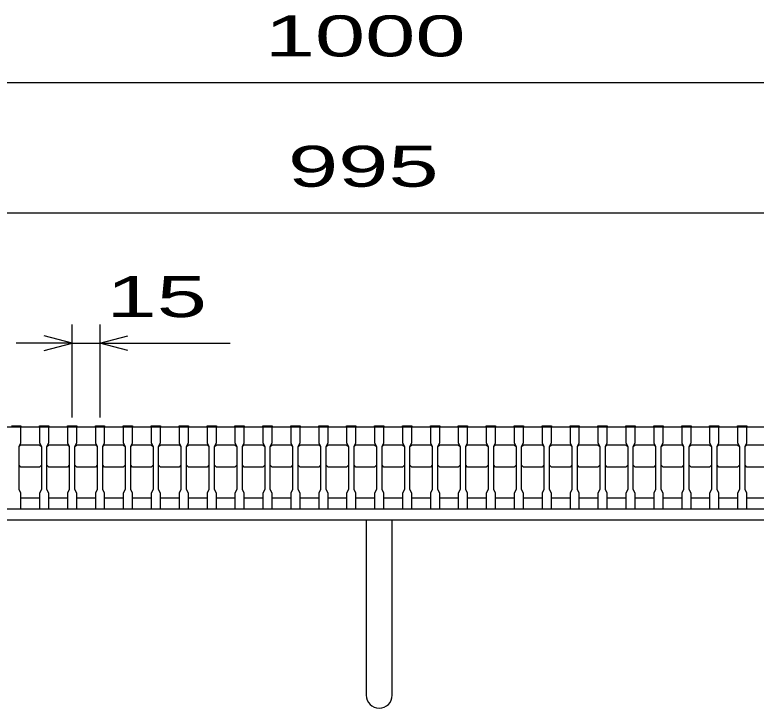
# Model space of a CAD drawing. Units: millimetres, scale not verified. Extents: x -1820 to 1731, y -1282 to 1054.
# Drawn here: x -1117.2 to -719, y -638.5 to -266.2 of the extents above; entities that cross this region are included whole.
import ezdxf
from ezdxf.enums import TextEntityAlignment as Align

# ---------------------------------------------------------------- set-up
doc = ezdxf.new("R2010")
doc.units = ezdxf.units.MM
doc.header["$LTSCALE"] = 10
for name, color, linetype, lineweight in [('16', 3, 'Continuous', 25), ('19', 6, 'Continuous', 25), ('22', 4, 'Continuous', 25)]:
    doc.layers.add(name, color=color, linetype=linetype, lineweight=lineweight)
doc.styles.add('ベクトル', font='')
doc.styles.get('ベクトル').set_extended_font_data('ベクトル')

msp = doc.modelspace()

# ---------------------------------------------------------------- linework, layer by layer
at = {"layer": '16'}
for p, q in [((-1419, -487.5), (-424, -487.5)), ((-1119, -486.8), (-1114, -486.8)), ((-1114, -487.5), (-1119, -487.5)), ((-1114, -486.8), (-1114, -487.5)), ((-1114, -496), (-1114, -487.5)), ((-1104, -487.5), (-1104, -486.8)), ((-1104, -486.8), (-1099, -486.8)), ((-1104, -487.5), (-1104, -496)), ((-1099, -487.5), (-1104, -487.5)), ((-1099, -486.8), (-1099, -487.5)), ((-1099, -496), (-1099, -487.5)), ((-1089, -487.5), (-1089, -486.8)), ((-1089, -486.8), (-1084, -486.8)), ((-1089, -487.5), (-1089, -496)), ((-1084, -487.5), (-1089, -487.5)), ((-1084, -486.8), (-1084, -487.5)), ((-1084, -496), (-1084, -487.5)), ((-1074, -487.5), (-1074, -486.8)), ((-1074, -486.8), (-1069, -486.8)), ((-1074, -487.5), (-1074, -496)), ((-1069, -487.5), (-1074, -487.5)), ((-1069, -486.8), (-1069, -487.5)), ((-1069, -496), (-1069, -487.5)), ((-1059, -487.5), (-1059, -486.8)), ((-1059, -486.8), (-1054, -486.8)), ((-1059, -487.5), (-1059, -496)), ((-1054, -487.5), (-1059, -487.5)), ((-1054, -486.8), (-1054, -487.5)), ((-1054, -496), (-1054, -487.5)), ((-1044, -487.5), (-1044, -486.8)), ((-1044, -486.8), (-1039, -486.8)), ((-1044, -487.5), (-1044, -496)), ((-1039, -487.5), (-1044, -487.5)), ((-1039, -486.8), (-1039, -487.5)), ((-1039, -496), (-1039, -487.5)), ((-1029, -487.5), (-1029, -486.8)), ((-1029, -486.8), (-1024, -486.8)), ((-1029, -487.5), (-1029, -496)), ((-1024, -487.5), (-1029, -487.5)), ((-1024, -486.8), (-1024, -487.5)), ((-1024, -496), (-1024, -487.5)), ((-1014, -487.5), (-1014, -486.8)), ((-1014, -486.8), (-1009, -486.8)), ((-1014, -487.5), (-1014, -496)), ((-1009, -487.5), (-1014, -487.5)), ((-1009, -486.8), (-1009, -487.5)), ((-1009, -496), (-1009, -487.5)), ((-999, -487.5), (-999, -486.8)), ((-999, -486.8), (-994, -486.8)), ((-999, -487.5), (-999, -496)), ((-994, -487.5), (-999, -487.5)), ((-994, -486.8), (-994, -487.5)), ((-994, -496), (-994, -487.5)), ((-984, -487.5), (-984, -486.8)), ((-984, -486.8), (-979, -486.8)), ((-984, -487.5), (-984, -496)), ((-979, -487.5), (-984, -487.5)), ((-979, -486.8), (-979, -487.5)), ((-979, -496), (-979, -487.5)), ((-969, -487.5), (-969, -486.8)), ((-969, -486.8), (-964, -486.8)), ((-969, -487.5), (-969, -496)), ((-964, -487.5), (-969, -487.5)), ((-964, -486.8), (-964, -487.5)), ((-964, -496), (-964, -487.5)), ((-954, -487.5), (-954, -486.8)), ((-954, -486.8), (-949, -486.8)), ((-954, -487.5), (-954, -496)), ((-949, -487.5), (-954, -487.5)), ((-949, -486.8), (-949, -487.5)), ((-949, -496), (-949, -487.5)), ((-939, -487.5), (-939, -486.8)), ((-939, -486.8), (-934, -486.8)), ((-939, -487.5), (-939, -496)), ((-934, -487.5), (-939, -487.5)), ((-934, -486.8), (-934, -487.5)), ((-934, -496), (-934, -487.5)), ((-924, -487.5), (-924, -486.8)), ((-924, -486.8), (-919, -486.8)), ((-924, -487.5), (-924, -496)), ((-919, -487.5), (-924, -487.5)), ((-919, -486.8), (-919, -487.5)), ((-919, -496), (-919, -487.5)), ((-909, -487.5), (-909, -486.8)), ((-909, -486.8), (-904, -486.8)), ((-909, -487.5), (-909, -496)), ((-904, -487.5), (-909, -487.5)), ((-904, -486.8), (-904, -487.5)), ((-904, -496), (-904, -487.5)), ((-894, -487.5), (-894, -486.8)), ((-894, -486.8), (-889, -486.8)), ((-894, -487.5), (-894, -496)), ((-889, -487.5), (-894, -487.5)), ((-889, -486.8), (-889, -487.5)), ((-889, -496), (-889, -487.5)), ((-879, -487.5), (-879, -486.8)), ((-879, -486.8), (-874, -486.8)), ((-879, -487.5), (-879, -496)), ((-874, -487.5), (-879, -487.5)), ((-874, -486.8), (-874, -487.5)), ((-874, -496), (-874, -487.5)), ((-864, -487.5), (-864, -486.8)), ((-864, -486.8), (-859, -486.8)), ((-864, -487.5), (-864, -496)), ((-859, -487.5), (-864, -487.5)), ((-859, -486.8), (-859, -487.5)), ((-859, -496), (-859, -487.5)), ((-849, -487.5), (-849, -486.8)), ((-849, -486.8), (-844, -486.8)), ((-849, -487.5), (-849, -496)), ((-844, -487.5), (-849, -487.5)), ((-844, -486.8), (-844, -487.5)), ((-844, -496), (-844, -487.5)), ((-834, -487.5), (-834, -486.8)), ((-834, -486.8), (-829, -486.8)), ((-834, -487.5), (-834, -496)), ((-829, -487.5), (-834, -487.5)), ((-829, -486.8), (-829, -487.5)), ((-829, -496), (-829, -487.5)), ((-819, -487.5), (-819, -486.8)), ((-819, -486.8), (-814, -486.8)), ((-819, -487.5), (-819, -496)), ((-814, -487.5), (-819, -487.5)), ((-814, -486.8), (-814, -487.5)), ((-814, -496), (-814, -487.5)), ((-804, -487.5), (-804, -486.8)), ((-804, -486.8), (-799, -486.8)), ((-804, -487.5), (-804, -496)), ((-799, -487.5), (-804, -487.5)), ((-799, -486.8), (-799, -487.5)), ((-799, -496), (-799, -487.5)), ((-789, -487.5), (-789, -486.8)), ((-789, -486.8), (-784, -486.8)), ((-789, -487.5), (-789, -496)), ((-784, -487.5), (-789, -487.5)), ((-784, -486.8), (-784, -487.5)), ((-784, -496), (-784, -487.5)), ((-774, -487.5), (-774, -486.8)), ((-774, -486.8), (-769, -486.8)), ((-774, -487.5), (-774, -496)), ((-769, -487.5), (-774, -487.5)), ((-769, -486.8), (-769, -487.5)), ((-769, -496), (-769, -487.5)), ((-759, -487.5), (-759, -486.8)), ((-759, -486.8), (-754, -486.8)), ((-759, -487.5), (-759, -496)), ((-754, -487.5), (-759, -487.5)), ((-754, -486.8), (-754, -487.5)), ((-754, -496), (-754, -487.5)), ((-744, -487.5), (-744, -486.8)), ((-744, -486.8), (-739, -486.8)), ((-744, -487.5), (-744, -496)), ((-739, -487.5), (-744, -487.5)), ((-739, -486.8), (-739, -487.5)), ((-739, -496), (-739, -487.5)), ((-729, -487.5), (-729, -486.8)), ((-729, -486.8), (-724, -486.8)), ((-729, -487.5), (-729, -496)), ((-724, -487.5), (-729, -487.5)), ((-724, -486.8), (-724, -487.5)), ((-724, -496), (-724, -487.5)), ((-1115, -498), (-1114, -496)), ((-1115, -498), (-1114, -497)), ((-1114, -497), (-1104, -497)), ((-1104, -496), (-1103, -498)), ((-1104, -497), (-1103, -498)), ((-1100, -498), (-1099, -496)), ((-1100, -498), (-1099, -497)), ((-1099, -497), (-1089, -497)), ((-1089, -496), (-1088, -498)), ((-1089, -497), (-1088, -498)), ((-1085, -498), (-1084, -496)), ((-1085, -498), (-1084, -497)), ((-1084, -497), (-1074, -497)), ((-1074, -496), (-1073, -498)), ((-1074, -497), (-1073, -498)), ((-1070, -498), (-1069, -496)), ((-1070, -498), (-1069, -497)), ((-1069, -497), (-1059, -497)), ((-1059, -496), (-1058, -498)), ((-1059, -497), (-1058, -498)), ((-1055, -498), (-1054, -496)), ((-1055, -498), (-1054, -497)), ((-1054, -497), (-1044, -497)), ((-1044, -496), (-1043, -498)), ((-1044, -497), (-1043, -498)), ((-1040, -498), (-1039, -496)), ((-1040, -498), (-1039, -497)), ((-1039, -497), (-1029, -497)), ((-1029, -496), (-1028, -498)), ((-1029, -497), (-1028, -498)), ((-1025, -498), (-1024, -496)), ((-1025, -498), (-1024, -497)), ((-1024, -497), (-1014, -497)), ((-1014, -496), (-1013, -498)), ((-1014, -497), (-1013, -498)), ((-1010, -498), (-1009, -496)), ((-1010, -498), (-1009, -497)), ((-1009, -497), (-999, -497)), ((-999, -496), (-998, -498)), ((-999, -497), (-998, -498)), ((-995, -498), (-994, -496)), ((-995, -498), (-994, -497)), ((-994, -497), (-984, -497)), ((-984, -496), (-983, -498)), ((-984, -497), (-983, -498)), ((-980, -498), (-979, -496)), ((-980, -498), (-979, -497)), ((-979, -497), (-969, -497)), ((-969, -496), (-968, -498)), ((-969, -497), (-968, -498)), ((-965, -498), (-964, -496)), ((-965, -498), (-964, -497)), ((-964, -497), (-954, -497)), ((-954, -496), (-953, -498)), ((-954, -497), (-953, -498)), ((-950, -498), (-949, -496)), ((-950, -498), (-949, -497)), ((-949, -497), (-939, -497)), ((-939, -496), (-938, -498)), ((-939, -497), (-938, -498)), ((-935, -498), (-934, -496)), ((-935, -498), (-934, -497)), ((-934, -497), (-924, -497)), ((-924, -496), (-923, -498)), ((-924, -497), (-923, -498)), ((-920, -498), (-919, -496)), ((-920, -498), (-919, -497)), ((-919, -497), (-909, -497)), ((-909, -496), (-908, -498)), ((-909, -497), (-908, -498)), ((-905, -498), (-904, -496)), ((-905, -498), (-904, -497)), ((-904, -497), (-894, -497)), ((-894, -496), (-893, -498)), ((-894, -497), (-893, -498)), ((-890, -498), (-889, -496)), ((-890, -498), (-889, -497)), ((-889, -497), (-879, -497)), ((-879, -496), (-878, -498)), ((-879, -497), (-878, -498)), ((-875, -498), (-874, -496)), ((-875, -498), (-874, -497)), ((-874, -497), (-864, -497)), ((-864, -496), (-863, -498)), ((-864, -497), (-863, -498)), ((-860, -498), (-859, -496)), ((-860, -498), (-859, -497)), ((-859, -497), (-849, -497)), ((-849, -496), (-848, -498)), ((-849, -497), (-848, -498)), ((-845, -498), (-844, -496)), ((-845, -498), (-844, -497)), ((-844, -497), (-834, -497)), ((-834, -496), (-833, -498)), ((-834, -497), (-833, -498)), ((-830, -498), (-829, -496)), ((-830, -498), (-829, -497)), ((-829, -497), (-819, -497)), ((-819, -496), (-818, -498)), ((-819, -497), (-818, -498)), ((-815, -498), (-814, -496)), ((-815, -498), (-814, -497)), ((-814, -497), (-804, -497)), ((-804, -496), (-803, -498)), ((-804, -497), (-803, -498)), ((-800, -498), (-799, -496)), ((-800, -498), (-799, -497)), ((-799, -497), (-789, -497)), ((-789, -496), (-788, -498)), ((-789, -497), (-788, -498)), ((-785, -498), (-784, -496)), ((-785, -498), (-784, -497)), ((-784, -497), (-774, -497)), ((-774, -496), (-773, -498)), ((-774, -497), (-773, -498)), ((-770, -498), (-769, -496)), ((-770, -498), (-769, -497)), ((-769, -497), (-759, -497)), ((-759, -496), (-758, -498)), ((-759, -497), (-758, -498)), ((-755, -498), (-754, -496)), ((-755, -498), (-754, -497)), ((-754, -497), (-744, -497)), ((-744, -496), (-743, -498)), ((-744, -497), (-743, -498)), ((-740, -498), (-739, -496)), ((-740, -498), (-739, -497)), ((-739, -497), (-729, -497)), ((-729, -496), (-728, -498)), ((-729, -497), (-728, -498)), ((-725, -498), (-724, -496)), ((-725, -498), (-724, -497)), ((-724, -497), (-714, -497)), ((-1115, -521), (-1115, -498)), ((-1103, -498), (-1103, -521)), ((-1100, -521), (-1100, -498)), ((-1088, -498), (-1088, -521)), ((-1085, -521), (-1085, -498)), ((-1073, -498), (-1073, -521)), ((-1070, -521), (-1070, -498)), ((-1058, -498), (-1058, -521)), ((-1055, -521), (-1055, -498)), ((-1043, -498), (-1043, -521)), ((-1040, -521), (-1040, -498)), ((-1028, -498), (-1028, -521)), ((-1025, -521), (-1025, -498)), ((-1013, -498), (-1013, -521)), ((-1010, -521), (-1010, -498)), ((-998, -498), (-998, -521)), ((-995, -521), (-995, -498)), ((-983, -498), (-983, -521)), ((-980, -521), (-980, -498)), ((-968, -498), (-968, -521)), ((-965, -521), (-965, -498)), ((-953, -498), (-953, -521)), ((-950, -521), (-950, -498)), ((-938, -498), (-938, -521)), ((-935, -521), (-935, -498)), ((-923, -498), (-923, -521)), ((-920, -521), (-920, -498)), ((-908, -498), (-908, -521)), ((-905, -521), (-905, -498)), ((-893, -498), (-893, -521)), ((-890, -521), (-890, -498)), ((-878, -498), (-878, -521)), ((-875, -521), (-875, -498)), ((-863, -498), (-863, -521)), ((-860, -521), (-860, -498)), ((-848, -498), (-848, -521)), ((-845, -521), (-845, -498)), ((-833, -498), (-833, -521)), ((-830, -521), (-830, -498)), ((-818, -498), (-818, -521)), ((-815, -521), (-815, -498)), ((-803, -498), (-803, -521)), ((-800, -521), (-800, -498)), ((-788, -498), (-788, -521)), ((-785, -521), (-785, -498)), ((-773, -498), (-773, -521)), ((-770, -521), (-770, -498)), ((-758, -498), (-758, -521)), ((-755, -521), (-755, -498)), ((-743, -498), (-743, -521)), ((-740, -521), (-740, -498)), ((-728, -498), (-728, -521)), ((-725, -521), (-725, -498)), ((-1114, -509), (-1115, -508)), ((-1104, -509), (-1114, -509)), ((-1103, -508), (-1104, -509)), ((-1099, -509), (-1100, -508)), ((-1089, -509), (-1099, -509)), ((-1088, -508), (-1089, -509)), ((-1084, -509), (-1085, -508)), ((-1074, -509), (-1084, -509)), ((-1073, -508), (-1074, -509)), ((-1069, -509), (-1070, -508)), ((-1059, -509), (-1069, -509)), ((-1058, -508), (-1059, -509)), ((-1054, -509), (-1055, -508)), ((-1044, -509), (-1054, -509)), ((-1043, -508), (-1044, -509)), ((-1039, -509), (-1040, -508)), ((-1029, -509), (-1039, -509)), ((-1028, -508), (-1029, -509)), ((-1024, -509), (-1025, -508)), ((-1014, -509), (-1024, -509)), ((-1013, -508), (-1014, -509)), ((-1009, -509), (-1010, -508)), ((-999, -509), (-1009, -509)), ((-998, -508), (-999, -509)), ((-994, -509), (-995, -508)), ((-984, -509), (-994, -509)), ((-983, -508), (-984, -509)), ((-979, -509), (-980, -508)), ((-969, -509), (-979, -509)), ((-968, -508), (-969, -509)), ((-964, -509), (-965, -508)), ((-954, -509), (-964, -509)), ((-953, -508), (-954, -509)), ((-949, -509), (-950, -508)), ((-939, -509), (-949, -509)), ((-938, -508), (-939, -509)), ((-934, -509), (-935, -508)), ((-924, -509), (-934, -509)), ((-923, -508), (-924, -509)), ((-919, -509), (-920, -508)), ((-909, -509), (-919, -509)), ((-908, -508), (-909, -509)), ((-904, -509), (-905, -508)), ((-894, -509), (-904, -509)), ((-893, -508), (-894, -509)), ((-889, -509), (-890, -508)), ((-879, -509), (-889, -509)), ((-878, -508), (-879, -509)), ((-874, -509), (-875, -508)), ((-864, -509), (-874, -509)), ((-863, -508), (-864, -509)), ((-859, -509), (-860, -508)), ((-849, -509), (-859, -509)), ((-848, -508), (-849, -509)), ((-844, -509), (-845, -508)), ((-834, -509), (-844, -509)), ((-833, -508), (-834, -509)), ((-829, -509), (-830, -508)), ((-819, -509), (-829, -509)), ((-818, -508), (-819, -509)), ((-814, -509), (-815, -508)), ((-804, -509), (-814, -509)), ((-803, -508), (-804, -509)), ((-799, -509), (-800, -508)), ((-789, -509), (-799, -509)), ((-788, -508), (-789, -509)), ((-784, -509), (-785, -508)), ((-774, -509), (-784, -509)), ((-773, -508), (-774, -509)), ((-769, -509), (-770, -508)), ((-759, -509), (-769, -509)), ((-758, -508), (-759, -509)), ((-754, -509), (-755, -508)), ((-744, -509), (-754, -509)), ((-743, -508), (-744, -509)), ((-739, -509), (-740, -508)), ((-729, -509), (-739, -509)), ((-728, -508), (-729, -509)), ((-724, -509), (-725, -508)), ((-714, -509), (-724, -509)), ((-1114, -523), (-1115, -521)), ((-1103, -521), (-1104, -523)), ((-1099, -523), (-1100, -521)), ((-1088, -521), (-1089, -523)), ((-1084, -523), (-1085, -521)), ((-1073, -521), (-1074, -523)), ((-1069, -523), (-1070, -521)), ((-1058, -521), (-1059, -523)), ((-1054, -523), (-1055, -521)), ((-1043, -521), (-1044, -523)), ((-1039, -523), (-1040, -521)), ((-1028, -521), (-1029, -523)), ((-1024, -523), (-1025, -521)), ((-1013, -521), (-1014, -523)), ((-1009, -523), (-1010, -521)), ((-998, -521), (-999, -523)), ((-994, -523), (-995, -521)), ((-983, -521), (-984, -523)), ((-979, -523), (-980, -521)), ((-968, -521), (-969, -523)), ((-964, -523), (-965, -521)), ((-953, -521), (-954, -523)), ((-949, -523), (-950, -521)), ((-938, -521), (-939, -523)), ((-934, -523), (-935, -521)), ((-923, -521), (-924, -523)), ((-919, -523), (-920, -521)), ((-908, -521), (-909, -523)), ((-904, -523), (-905, -521)), ((-893, -521), (-894, -523)), ((-889, -523), (-890, -521)), ((-878, -521), (-879, -523)), ((-874, -523), (-875, -521)), ((-863, -521), (-864, -523)), ((-859, -523), (-860, -521)), ((-848, -521), (-849, -523)), ((-844, -523), (-845, -521)), ((-833, -521), (-834, -523)), ((-829, -523), (-830, -521)), ((-818, -521), (-819, -523)), ((-814, -523), (-815, -521)), ((-803, -521), (-804, -523)), ((-799, -523), (-800, -521)), ((-788, -521), (-789, -523)), ((-784, -523), (-785, -521)), ((-773, -521), (-774, -523)), ((-769, -523), (-770, -521)), ((-758, -521), (-759, -523)), ((-754, -523), (-755, -521)), ((-743, -521), (-744, -523)), ((-739, -523), (-740, -521)), ((-728, -521), (-729, -523)), ((-724, -523), (-725, -521)), ((-1114, -531.5), (-1114, -523)), ((-1114, -525.5), (-1104, -525.5)), ((-1104, -523), (-1104, -531.5)), ((-1099, -531.5), (-1099, -523)), ((-1099, -525.5), (-1089, -525.5)), ((-1089, -523), (-1089, -531.5)), ((-1084, -531.5), (-1084, -523)), ((-1084, -525.5), (-1074, -525.5)), ((-1074, -523), (-1074, -531.5)), ((-1069, -531.5), (-1069, -523)), ((-1069, -525.5), (-1059, -525.5)), ((-1059, -523), (-1059, -531.5)), ((-1054, -531.5), (-1054, -523)), ((-1054, -525.5), (-1044, -525.5)), ((-1044, -523), (-1044, -531.5)), ((-1039, -531.5), (-1039, -523)), ((-1039, -525.5), (-1029, -525.5)), ((-1029, -523), (-1029, -531.5)), ((-1024, -531.5), (-1024, -523)), ((-1024, -525.5), (-1014, -525.5)), ((-1014, -523), (-1014, -531.5)), ((-1009, -531.5), (-1009, -523)), ((-1009, -525.5), (-999, -525.5)), ((-999, -523), (-999, -531.5)), ((-994, -531.5), (-994, -523)), ((-994, -525.5), (-984, -525.5)), ((-984, -523), (-984, -531.5)), ((-979, -531.5), (-979, -523)), ((-979, -525.5), (-969, -525.5)), ((-969, -523), (-969, -531.5)), ((-964, -531.5), (-964, -523)), ((-964, -525.5), (-954, -525.5)), ((-954, -523), (-954, -531.5)), ((-949, -531.5), (-949, -523)), ((-949, -525.5), (-939, -525.5)), ((-939, -523), (-939, -531.5)), ((-934, -531.5), (-934, -523)), ((-934, -525.5), (-924, -525.5)), ((-924, -523), (-924, -531.5)), ((-919, -531.5), (-919, -523)), ((-919, -525.5), (-909, -525.5)), ((-909, -523), (-909, -531.5)), ((-904, -531.5), (-904, -523)), ((-904, -525.5), (-894, -525.5)), ((-894, -523), (-894, -531.5)), ((-889, -531.5), (-889, -523)), ((-889, -525.5), (-879, -525.5)), ((-879, -523), (-879, -531.5)), ((-874, -531.5), (-874, -523)), ((-874, -525.5), (-864, -525.5)), ((-864, -523), (-864, -531.5)), ((-859, -531.5), (-859, -523)), ((-859, -525.5), (-849, -525.5)), ((-849, -523), (-849, -531.5)), ((-844, -531.5), (-844, -523)), ((-844, -525.5), (-834, -525.5)), ((-834, -523), (-834, -531.5)), ((-829, -531.5), (-829, -523)), ((-829, -525.5), (-819, -525.5)), ((-819, -523), (-819, -531.5)), ((-814, -531.5), (-814, -523)), ((-814, -525.5), (-804, -525.5)), ((-804, -523), (-804, -531.5)), ((-799, -531.5), (-799, -523)), ((-799, -525.5), (-789, -525.5)), ((-789, -523), (-789, -531.5)), ((-784, -531.5), (-784, -523)), ((-784, -525.5), (-774, -525.5)), ((-774, -523), (-774, -531.5)), ((-769, -531.5), (-769, -523)), ((-769, -525.5), (-759, -525.5)), ((-759, -523), (-759, -531.5)), ((-754, -531.5), (-754, -523)), ((-754, -525.5), (-744, -525.5)), ((-744, -523), (-744, -531.5)), ((-739, -531.5), (-739, -523)), ((-739, -525.5), (-729, -525.5)), ((-729, -523), (-729, -531.5)), ((-724, -531.5), (-724, -523)), ((-724, -525.5), (-714, -525.5)), ((-1119, -531.5), (-1114, -531.5)), ((-1104, -531.5), (-1099, -531.5)), ((-1089, -531.5), (-1084, -531.5)), ((-1074, -531.5), (-1069, -531.5)), ((-1059, -531.5), (-1054, -531.5)), ((-1044, -531.5), (-1039, -531.5)), ((-1029, -531.5), (-1024, -531.5)), ((-1014, -531.5), (-1009, -531.5)), ((-999, -531.5), (-994, -531.5)), ((-984, -531.5), (-979, -531.5)), ((-969, -531.5), (-964, -531.5)), ((-954, -531.5), (-949, -531.5)), ((-939, -531.5), (-934, -531.5)), ((-924, -531.5), (-919, -531.5)), ((-909, -531.5), (-904, -531.5)), ((-894, -531.5), (-889, -531.5)), ((-879, -531.5), (-874, -531.5)), ((-864, -531.5), (-859, -531.5)), ((-849, -531.5), (-844, -531.5)), ((-834, -531.5), (-829, -531.5)), ((-819, -531.5), (-814, -531.5)), ((-804, -531.5), (-799, -531.5)), ((-789, -531.5), (-784, -531.5)), ((-774, -531.5), (-769, -531.5)), ((-759, -531.5), (-754, -531.5)), ((-744, -531.5), (-739, -531.5)), ((-729, -531.5), (-724, -531.5))]:
    msp.add_line(p, q, dxfattribs=at)
at = {"layer": '19'}
for p, q in [((-1421.5, -531.5), (-421.5, -531.5)), ((-421.5, -537.5), (-1421.5, -537.5)), ((-928.5, -537.5), (-928.5, -631.5)), ((-914.5, -631.5), (-914.5, -537.5))]:
    msp.add_line(p, q, dxfattribs=at)
msp.add_arc((-921.5, -631.5), 7, 180, 0, dxfattribs=at)
at = {"layer": '22'}
for p, q in [((-1421.5, -302.5), (-421.5, -302.5)), ((-1419, -372.5), (-424, -372.5)), ((-1086.5, -482.5), (-1086.5, -432.5)), ((-1071.5, -432.5), (-1071.5, -482.5)), ((-1086.5, -442.5), (-1101.5, -438.5)), ((-1071.5, -442.5), (-1056.5, -438.5)), ((-1086.5, -442.5), (-1116.5, -442.5)), ((-1101.5, -446.5), (-1086.5, -442.5)), ((-1086.5, -442.5), (-1071.5, -442.5)), ((-1056.5, -446.5), (-1071.5, -442.5)), ((-1071.5, -442.5), (-1001.5, -442.5))]:
    msp.add_line(p, q, dxfattribs=at)

# ---------------------------------------------------------------- texts
at = {"layer": '22', "color": 2, "style": 'ベクトル', "width": 1.65}
for s, p in [(' 1000 ', (-996.5, -277.5)), (' 995 ', (-984, -347.5)), (' 15 ', (-1081.5, -417.5))]:
    msp.add_text(s, height=21.99, dxfattribs=at).set_placement(p, align=Align.MIDDLE_LEFT)

doc.saveas('drawing.dxf')
